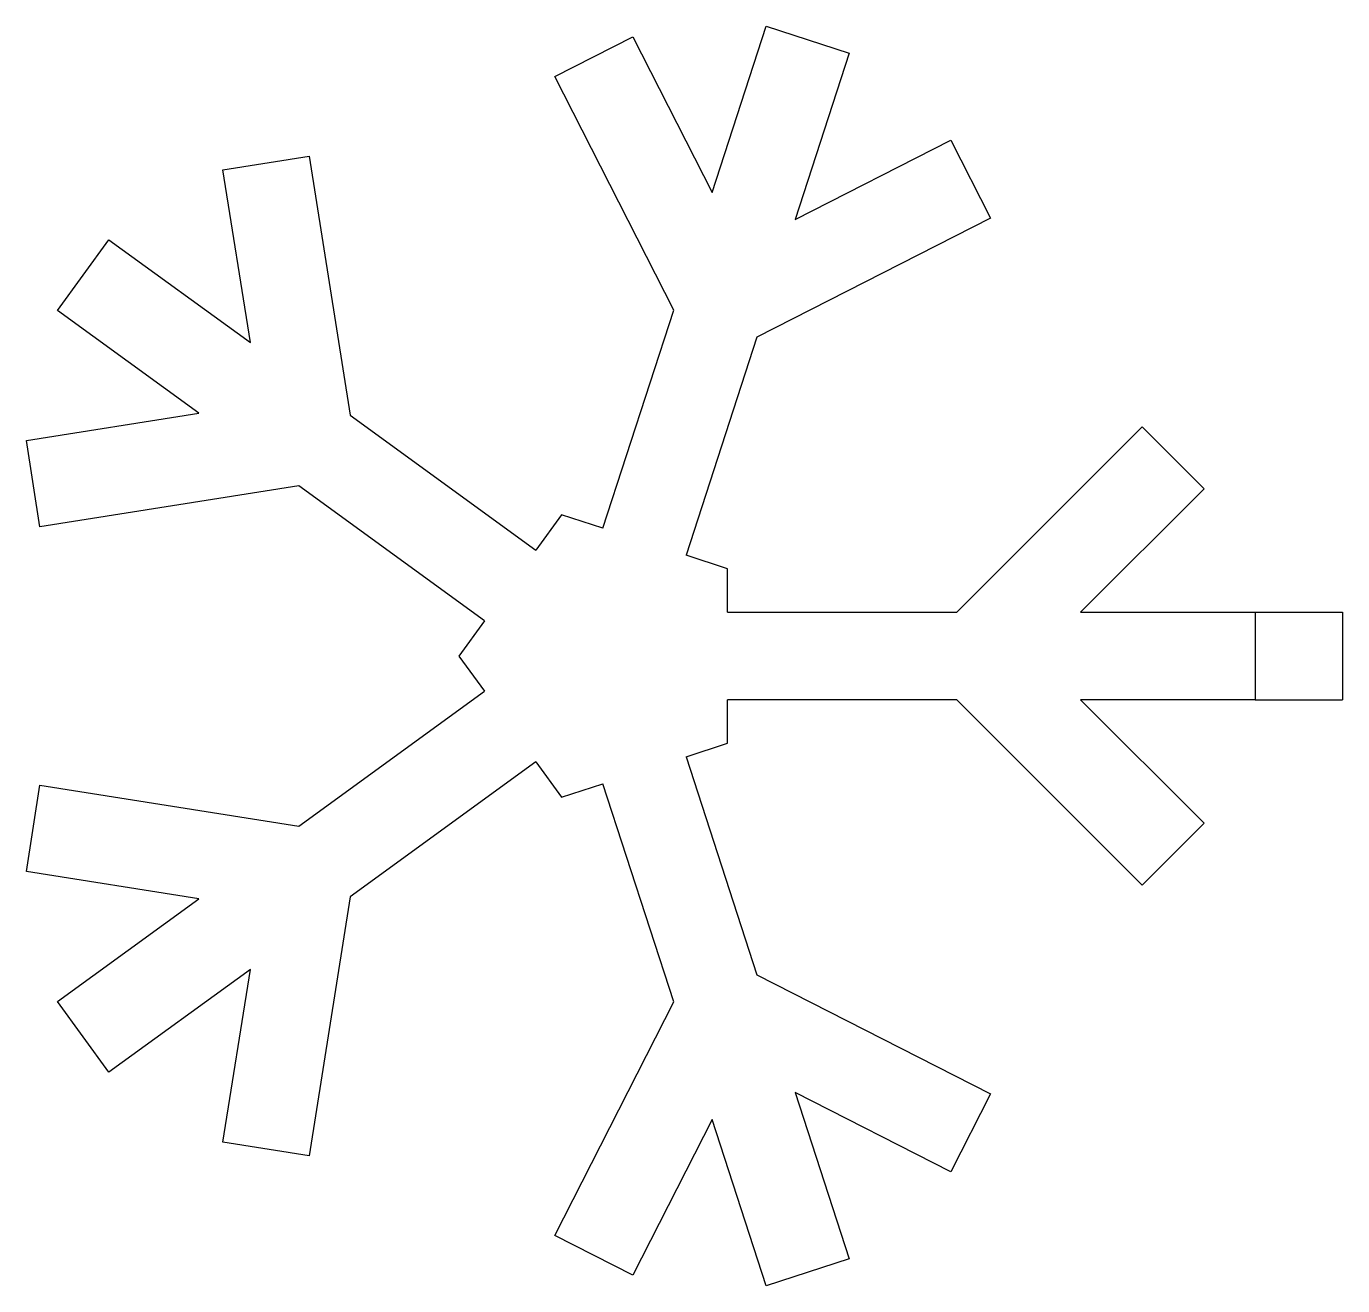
# Model space of a CAD drawing. Extents: x -66 to 84, y -72 to 72.
import ezdxf

# ---------------------------------------------------------------- set-up
doc = ezdxf.new("R2010")
doc.units = 0
doc.layers.get('0').update_dxf_attribs({"linetype": 'continuous'})

# ---------------------------------------------------------------- blocks, each defined once
blk = doc.blocks.new('FUSION')
at = {"color": 0}
for p, q in [((-6.01, 66.32), (2.9, 70.86)), ((2.9, 70.86), (11.98, 53.04)), ((11.98, 53.04), (18.16, 72.06)), ((18.16, 72.06), (27.67, 68.97)), ((27.67, 68.97), (21.49, 49.95)), ((7.61, 39.59), (-6.01, 66.32)), ((21.49, 49.95), (39.31, 59.03)), ((39.31, 59.03), (43.85, 50.12)), ((-43.99, 55.62), (-34.11, 57.19)), ((-34.11, 57.19), (-29.42, 27.56)), ((-40.86, 35.87), (-43.99, 55.62)), ((43.85, 50.12), (17.12, 36.5)), ((-62.92, 39.53), (-57.04, 47.62)), ((-57.04, 47.62), (-40.86, 35.87)), ((-46.74, 27.78), (-62.92, 39.53)), ((-0.51, 14.63), (7.61, 39.59)), ((17.12, 36.5), (9.01, 11.54)), ((-66.49, 24.65), (-46.74, 27.78)), ((-29.42, 27.56), (-8.19, 12.13)), ((40, 5), (61.21, 26.21)), ((61.21, 26.21), (68.28, 19.14)), ((-64.93, 14.77), (-66.49, 24.65)), ((-35.3, 19.47), (-64.93, 14.77)), ((-14.07, 4.04), (-35.3, 19.47)), ((68.28, 19.14), (54.14, 5)), ((-5.25, 16.17), (-8.19, 12.13)), ((-0.51, 14.63), (-5.25, 16.17)), ((13.75, 9.99), (9.01, 11.54)), ((13.75, 5), (13.75, 9.99)), ((13.75, 5), (40, 5)), ((54.14, 5), (74.14, 5)), ((74.14, 5), (74.14, -5)), ((-14.07, 4.04), (-17, 0)), ((-17, 0), (-14.07, -4.04)), ((-35.3, -19.47), (-14.07, -4.04)), ((13.75, -9.99), (13.75, -5)), ((40, -5), (13.75, -5)), ((61.21, -26.21), (40, -5)), ((54.14, -5), (68.28, -19.14)), ((74.14, -5), (54.14, -5)), ((9.01, -11.54), (13.75, -9.99)), ((9.01, -11.54), (17.12, -36.5)), ((-8.19, -12.13), (-29.42, -27.56)), ((-8.19, -12.13), (-5.25, -16.17)), ((-66.49, -24.65), (-64.93, -14.77)), ((-64.93, -14.77), (-35.3, -19.47)), ((-5.25, -16.17), (-0.51, -14.63)), ((7.61, -39.59), (-0.51, -14.63)), ((68.28, -19.14), (61.21, -26.21)), ((-46.74, -27.78), (-66.49, -24.65)), ((-62.92, -39.53), (-46.74, -27.78)), ((-29.42, -27.56), (-34.11, -57.19)), ((-40.86, -35.87), (-57.04, -47.62)), ((-43.99, -55.62), (-40.86, -35.87)), ((17.12, -36.5), (43.85, -50.12)), ((-57.04, -47.62), (-62.92, -39.53)), ((-6.01, -66.32), (7.61, -39.59)), ((21.49, -49.95), (27.67, -68.97)), ((39.31, -59.03), (21.49, -49.95)), ((43.85, -50.12), (39.31, -59.03)), ((11.98, -53.04), (2.9, -70.86)), ((18.16, -72.06), (11.98, -53.04)), ((-34.11, -57.19), (-43.99, -55.62)), ((2.9, -70.86), (-6.01, -66.32)), ((27.67, -68.97), (18.16, -72.06))]:
    blk.add_line(p, q, dxfattribs=at)
blk = doc.blocks.new('EXTRUDE007')
at = {"color": 0}
for p, q in [((74.14, 5), (84.14, 5)), ((74.14, 5), (74.14, -5)), ((84.14, 5), (84.14, -5)), ((74.14, -5), (84.14, -5))]:
    blk.add_line(p, q, dxfattribs=at)

msp = doc.modelspace()

# ---------------------------------------------------------------- block references
at = {"color": 0}
for name in ['FUSION', 'EXTRUDE007']:
    msp.add_blockref(name, (0, 0), dxfattribs=at)

doc.saveas('drawing.dxf')
